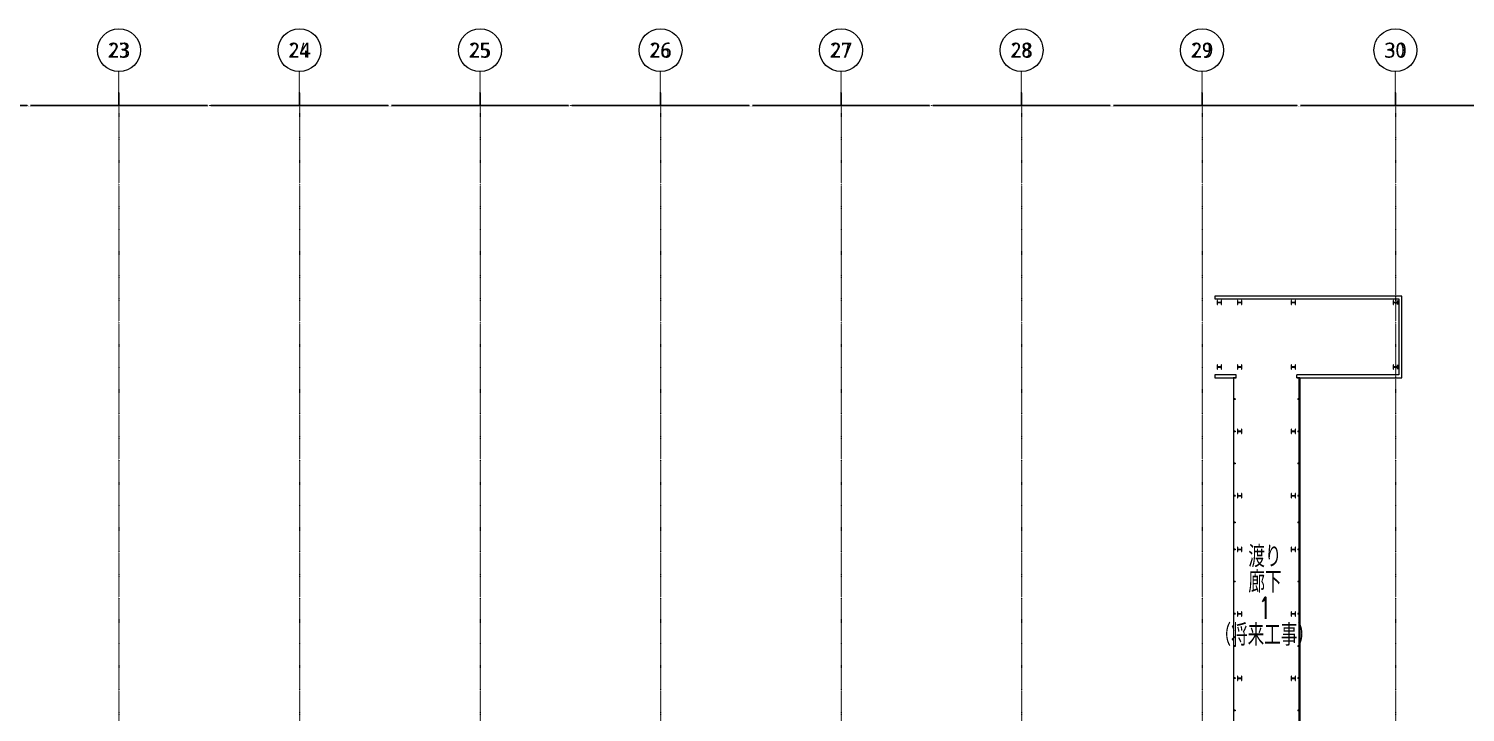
# Model space of a CAD drawing. Extents: x -32000 to 290600, y -29000 to 131250.
# Drawn here: x 189000 to 255849, y 99417 to 131250 of the extents above; entities that cross this region are included whole.
import ezdxf
from ezdxf.enums import TextEntityAlignment as Align

# ---------------------------------------------------------------- set-up
doc = ezdxf.new("R2010")
doc.units = 0
doc.header["$LTSCALE"] = 10
doc.linetypes.add('H12PL2$0$JJP_三點線', pattern=[0.9, 0.3, -0.15, 0, -0.15, 0, -0.15, 0, -0.15])
doc.linetypes.add('XFM7P20ICA$0$H12PL2$0$JJP_三點線', pattern=[0.9, 0.3, -0.15, 0, -0.15, 0, -0.15, 0, -0.15])
for name, color, linetype in [('H12PL2$0$A-DIM', 252, 'Continuous'), ('H12PL2$0$A-WALL-EX', 252, 'Continuous'), ('H12PL2$0$Door', 252, 'Continuous'), ('H12PL2$0$S-COL', 252, 'Continuous'), ('H12PL2$0$S-GRID', 252, 'Continuous'), ('XFM7P20ICA$0$H12PL2$0$A-DIM', 252, 'Continuous'), ('XFM7P20ICA$0$H12PL2$0$S-GRID', 252, 'Continuous'), ('XFM7P20ICA$0$TEXT2', 252, 'Continuous')]:
    doc.layers.add(name, color=color, linetype=linetype)
doc.styles.add('H12PL2$0$dim-txt', font='isocp.shx', dxfattribs={"width": 0.7, "bigfont": 'chineset.shx'})
doc.styles.add('H12PL2$0$Standard', font='', dxfattribs={"width": 0.8})
doc.styles.add('XFM7P20ICA$0$H12PL2$0$dim-txt', font='isocp.shx', dxfattribs={"width": 0.7, "bigfont": 'chineset.shx'})
doc.styles.add('XFM7P20ICA$0$H12PL2$0$Standard', font='isocp.shx', dxfattribs={"bigfont": 'chineset.shx'})
doc.styles.add('XFM7P20ICA$0$TEXT', font='romans.shx', dxfattribs={"width": 0.85, "bigfont": 'BIGFONT.shx'})
doc.styles.get('H12PL2$0$Standard').set_extended_font_data('Microsoft JhengHei')
doc.dimstyles.new('H12PL2$0$ARCH-dim-200MM', dxfattribs={"dimscale": 200, "dimtxt": 0.3, "dimasz": 0.1, "dimexe": 0.1, "dimexo": 0.1, "dimgap": 0.05, "dimtad": 1, "dimdec": 0, "dimlfac": 10, "dimrnd": 0.5, "dimdsep": 46, "dimtxsty": 'H12PL2$0$dim-txt', "dimblk": 'H12PL2$0$_Dot', "dimcen": 2, "dimclrd": 256, "dimclre": 256, "dimclrt": 256, "dimadec": 0, "dimazin": 0, "dimtfac": 1, "dimtix": 1, "dimtmove": 2, "dimatfit": 3, "dimldrblk": 'H12PL2$0$_OBLIQUE', "dimfxl": 1, "dimtvp": 1, "dimtolj": 1, "dimarcsym": 0})
doc.dimstyles.new('XFM7P20ICA$0$H12PL2$0$ARCH-dim-200MM', dxfattribs={"dimscale": 200, "dimtxt": 0.3, "dimasz": 0.1, "dimexe": 0.1, "dimexo": 0.1, "dimgap": 0.05, "dimtad": 1, "dimdec": 0, "dimlfac": 10, "dimrnd": 0.5, "dimdsep": 46, "dimtxsty": 'XFM7P20ICA$0$H12PL2$0$dim-txt', "dimblk": 'XFM7P20ICA$0$H12PL2$0$_Dot', "dimcen": 2, "dimclrd": 256, "dimclre": 256, "dimclrt": 256, "dimadec": 0, "dimazin": 0, "dimtfac": 1, "dimtix": 1, "dimtmove": 2, "dimatfit": 3, "dimldrblk": 'XFM7P20ICA$0$H12PL2$0$_OBLIQUE', "dimfxl": 1, "dimtvp": 1, "dimtolj": 1, "dimarcsym": 0})

# ---------------------------------------------------------------- blocks, each defined once
blk = doc.blocks.new('*D111')
at = {"layer": 'DEFPOINTS', "color": 0, "linetype": 'Continuous', "transparency": 16777216}
for p in [(184800, 128250), (193200, 128250), (193200, 127670)]:
    blk.add_point(p, dxfattribs=at)
at = {"layer": 'H12PL2$0$A-DIM', "linetype": 'Continuous', "lineweight": -2, "transparency": 16777216}
for p, q in [((184800, 128230), (184800, 127650)), ((193200, 128230), (193200, 127650)), ((184820, 127670), (188921, 127670)), ((193180, 127670), (189079, 127670))]:
    blk.add_line(p, q, dxfattribs=at)
at = {"layer": 'H12PL2$0$A-DIM', "linetype": 'Continuous', "lineweight": 0, "transparency": 16777216, "insert": (189000, 127670), "char_height": 60, "attachment_point": 5, "style": 'H12PL2$0$dim-txt'}
blk.add_mtext('\\A1;84000', dxfattribs=at)
blk = doc.blocks.new('H12PL2$0$_Dot')
blk = doc.blocks.new('H12PL2$0$_OBLIQUE')
at = {"color": 0, "linetype": 'ByBlock', "lineweight": -2}
blk.add_line((-0.5, -0.5), (0.5, 0.5), dxfattribs=at)
blk = doc.blocks.new('*D112')
at = {"layer": 'DEFPOINTS', "color": 0, "linetype": 'Continuous', "transparency": 16777216}
for p in [(193200, 128250), (201600, 128250), (201600, 127670)]:
    blk.add_point(p, dxfattribs=at)
at = {"layer": 'H12PL2$0$A-DIM', "linetype": 'Continuous', "lineweight": -2, "transparency": 16777216}
for p, q in [((193200, 128230), (193200, 127650)), ((201600, 128230), (201600, 127650)), ((193220, 127670), (197321, 127670)), ((201580, 127670), (197479, 127670))]:
    blk.add_line(p, q, dxfattribs=at)
at = {"layer": 'H12PL2$0$A-DIM', "linetype": 'Continuous', "lineweight": 0, "transparency": 16777216, "insert": (197400, 127670), "char_height": 60, "attachment_point": 5, "style": 'H12PL2$0$dim-txt'}
blk.add_mtext('\\A1;84000', dxfattribs=at)
blk = doc.blocks.new('*D113')
at = {"layer": 'DEFPOINTS', "color": 0, "linetype": 'Continuous', "transparency": 16777216}
for p in [(201600, 128250), (210000, 128250), (210000, 127670)]:
    blk.add_point(p, dxfattribs=at)
at = {"layer": 'H12PL2$0$A-DIM', "linetype": 'Continuous', "lineweight": -2, "transparency": 16777216}
for p, q in [((201600, 128230), (201600, 127650)), ((210000, 128230), (210000, 127650)), ((201620, 127670), (205721, 127670)), ((209980, 127670), (205879, 127670))]:
    blk.add_line(p, q, dxfattribs=at)
at = {"layer": 'H12PL2$0$A-DIM', "linetype": 'Continuous', "lineweight": 0, "transparency": 16777216, "insert": (205800, 127670), "char_height": 60, "attachment_point": 5, "style": 'H12PL2$0$dim-txt'}
blk.add_mtext('\\A1;84000', dxfattribs=at)
blk = doc.blocks.new('*D114')
at = {"layer": 'DEFPOINTS', "color": 0, "linetype": 'Continuous', "transparency": 16777216}
for p in [(210000, 128250), (218400, 128250), (218400, 127670)]:
    blk.add_point(p, dxfattribs=at)
at = {"layer": 'H12PL2$0$A-DIM', "linetype": 'Continuous', "lineweight": -2, "transparency": 16777216}
for p, q in [((210000, 128230), (210000, 127650)), ((218400, 128230), (218400, 127650)), ((210020, 127670), (214121, 127670)), ((218380, 127670), (214279, 127670))]:
    blk.add_line(p, q, dxfattribs=at)
at = {"layer": 'H12PL2$0$A-DIM', "linetype": 'Continuous', "lineweight": 0, "transparency": 16777216, "insert": (214200, 127670), "char_height": 60, "attachment_point": 5, "style": 'H12PL2$0$dim-txt'}
blk.add_mtext('\\A1;84000', dxfattribs=at)
blk = doc.blocks.new('*D115')
at = {"layer": 'DEFPOINTS', "color": 0, "linetype": 'Continuous', "transparency": 16777216}
for p in [(218400, 128250), (226800, 128250), (226800, 127670)]:
    blk.add_point(p, dxfattribs=at)
at = {"layer": 'H12PL2$0$A-DIM', "linetype": 'Continuous', "lineweight": -2, "transparency": 16777216}
for p, q in [((218400, 128230), (218400, 127650)), ((226800, 128230), (226800, 127650)), ((218420, 127670), (222521, 127670)), ((226780, 127670), (222679, 127670))]:
    blk.add_line(p, q, dxfattribs=at)
at = {"layer": 'H12PL2$0$A-DIM', "linetype": 'Continuous', "lineweight": 0, "transparency": 16777216, "insert": (222600, 127670), "char_height": 60, "attachment_point": 5, "style": 'H12PL2$0$dim-txt'}
blk.add_mtext('\\A1;84000', dxfattribs=at)
blk = doc.blocks.new('*D116')
at = {"layer": 'DEFPOINTS', "color": 0, "linetype": 'Continuous', "transparency": 16777216}
for p in [(226800, 128250), (235200, 128250), (235200, 127670)]:
    blk.add_point(p, dxfattribs=at)
at = {"layer": 'H12PL2$0$A-DIM', "linetype": 'Continuous', "lineweight": -2, "transparency": 16777216}
for p, q in [((226800, 128230), (226800, 127650)), ((235200, 128230), (235200, 127650)), ((226820, 127670), (230921, 127670)), ((235180, 127670), (231079, 127670))]:
    blk.add_line(p, q, dxfattribs=at)
at = {"layer": 'H12PL2$0$A-DIM', "linetype": 'Continuous', "lineweight": 0, "transparency": 16777216, "insert": (231000, 127670), "char_height": 60, "attachment_point": 5, "style": 'H12PL2$0$dim-txt'}
blk.add_mtext('\\A1;84000', dxfattribs=at)
blk = doc.blocks.new('*D117')
at = {"layer": 'DEFPOINTS', "color": 0, "linetype": 'Continuous', "transparency": 16777216}
for p in [(235200, 128250), (243600, 128250), (243600, 127670)]:
    blk.add_point(p, dxfattribs=at)
at = {"layer": 'H12PL2$0$A-DIM', "linetype": 'Continuous', "lineweight": -2, "transparency": 16777216}
for p, q in [((235200, 128230), (235200, 127650)), ((243600, 128230), (243600, 127650)), ((235220, 127670), (239321, 127670)), ((243580, 127670), (239479, 127670))]:
    blk.add_line(p, q, dxfattribs=at)
at = {"layer": 'H12PL2$0$A-DIM', "linetype": 'Continuous', "lineweight": 0, "transparency": 16777216, "insert": (239400, 127670), "char_height": 60, "attachment_point": 5, "style": 'H12PL2$0$dim-txt'}
blk.add_mtext('\\A1;84000', dxfattribs=at)
blk = doc.blocks.new('*D118')
at = {"layer": 'DEFPOINTS', "color": 0, "linetype": 'Continuous', "transparency": 16777216}
for p in [(243600, 128250), (252600, 128250), (252600, 127670)]:
    blk.add_point(p, dxfattribs=at)
at = {"layer": 'H12PL2$0$A-DIM', "linetype": 'Continuous', "lineweight": -2, "transparency": 16777216}
for p, q in [((243600, 128230), (243600, 127650)), ((252600, 128230), (252600, 127650)), ((243620, 127670), (248022, 127670)), ((252580, 127670), (248178, 127670))]:
    blk.add_line(p, q, dxfattribs=at)
at = {"layer": 'H12PL2$0$A-DIM', "linetype": 'Continuous', "lineweight": 0, "transparency": 16777216, "insert": (248100, 127670), "char_height": 60, "attachment_point": 5, "style": 'H12PL2$0$dim-txt'}
blk.add_mtext('\\A1;90000', dxfattribs=at)
blk = doc.blocks.new('*D119')
at = {"layer": 'DEFPOINTS', "color": 0, "linetype": 'Continuous', "transparency": 16777216}
for p in [(252600, 128250), (261600, 128250), (261600, 127670)]:
    blk.add_point(p, dxfattribs=at)
at = {"layer": 'H12PL2$0$A-DIM', "linetype": 'Continuous', "lineweight": -2, "transparency": 16777216}
for p, q in [((252600, 128230), (252600, 127650)), ((261600, 128230), (261600, 127650)), ((252620, 127670), (257022, 127670)), ((261580, 127670), (257178, 127670))]:
    blk.add_line(p, q, dxfattribs=at)
at = {"layer": 'H12PL2$0$A-DIM', "linetype": 'Continuous', "lineweight": 0, "transparency": 16777216, "insert": (257100, 127670), "char_height": 60, "attachment_point": 5, "style": 'H12PL2$0$dim-txt'}
blk.add_mtext('\\A1;90000', dxfattribs=at)
blk = doc.blocks.new('*D472')
at = {"layer": 'DEFPOINTS', "color": 0, "linetype": 'Continuous', "transparency": 16777216}
for p in [(184800, 128250), (193200, 128250), (193200, 127670)]:
    blk.add_point(p, dxfattribs=at)
at = {"layer": 'XFM7P20ICA$0$H12PL2$0$A-DIM', "linetype": 'Continuous', "lineweight": -2, "transparency": 16777216}
for p, q in [((184800, 128230), (184800, 127650)), ((193200, 128230), (193200, 127650)), ((184820, 127670), (188921, 127670)), ((193180, 127670), (189079, 127670))]:
    blk.add_line(p, q, dxfattribs=at)
at = {"layer": 'XFM7P20ICA$0$H12PL2$0$A-DIM', "linetype": 'Continuous', "lineweight": 0, "transparency": 16777216, "insert": (189000, 127670), "char_height": 60, "attachment_point": 5, "style": 'XFM7P20ICA$0$H12PL2$0$dim-txt'}
blk.add_mtext('\\A1;84000', dxfattribs=at)
blk = doc.blocks.new('XFM7P20ICA$0$H12PL2$0$_Dot')
blk = doc.blocks.new('XFM7P20ICA$0$H12PL2$0$_OBLIQUE')
at = {"color": 0, "linetype": 'ByBlock', "lineweight": -2}
blk.add_line((-0.5, -0.5), (0.5, 0.5), dxfattribs=at)
blk = doc.blocks.new('*D473')
at = {"layer": 'DEFPOINTS', "color": 0, "linetype": 'Continuous', "transparency": 16777216}
for p in [(193200, 128250), (201600, 128250), (201600, 127670)]:
    blk.add_point(p, dxfattribs=at)
at = {"layer": 'XFM7P20ICA$0$H12PL2$0$A-DIM', "linetype": 'Continuous', "lineweight": -2, "transparency": 16777216}
for p, q in [((193200, 128230), (193200, 127650)), ((201600, 128230), (201600, 127650)), ((193220, 127670), (197321, 127670)), ((201580, 127670), (197479, 127670))]:
    blk.add_line(p, q, dxfattribs=at)
at = {"layer": 'XFM7P20ICA$0$H12PL2$0$A-DIM', "linetype": 'Continuous', "lineweight": 0, "transparency": 16777216, "insert": (197400, 127670), "char_height": 60, "attachment_point": 5, "style": 'XFM7P20ICA$0$H12PL2$0$dim-txt'}
blk.add_mtext('\\A1;84000', dxfattribs=at)
blk = doc.blocks.new('*D474')
at = {"layer": 'DEFPOINTS', "color": 0, "linetype": 'Continuous', "transparency": 16777216}
for p in [(201600, 128250), (210000, 128250), (210000, 127670)]:
    blk.add_point(p, dxfattribs=at)
at = {"layer": 'XFM7P20ICA$0$H12PL2$0$A-DIM', "linetype": 'Continuous', "lineweight": -2, "transparency": 16777216}
for p, q in [((201600, 128230), (201600, 127650)), ((210000, 128230), (210000, 127650)), ((201620, 127670), (205721, 127670)), ((209980, 127670), (205879, 127670))]:
    blk.add_line(p, q, dxfattribs=at)
at = {"layer": 'XFM7P20ICA$0$H12PL2$0$A-DIM', "linetype": 'Continuous', "lineweight": 0, "transparency": 16777216, "insert": (205800, 127670), "char_height": 60, "attachment_point": 5, "style": 'XFM7P20ICA$0$H12PL2$0$dim-txt'}
blk.add_mtext('\\A1;84000', dxfattribs=at)
blk = doc.blocks.new('*D475')
at = {"layer": 'DEFPOINTS', "color": 0, "linetype": 'Continuous', "transparency": 16777216}
for p in [(210000, 128250), (218400, 128250), (218400, 127670)]:
    blk.add_point(p, dxfattribs=at)
at = {"layer": 'XFM7P20ICA$0$H12PL2$0$A-DIM', "linetype": 'Continuous', "lineweight": -2, "transparency": 16777216}
for p, q in [((210000, 128230), (210000, 127650)), ((218400, 128230), (218400, 127650)), ((210020, 127670), (214121, 127670)), ((218380, 127670), (214279, 127670))]:
    blk.add_line(p, q, dxfattribs=at)
at = {"layer": 'XFM7P20ICA$0$H12PL2$0$A-DIM', "linetype": 'Continuous', "lineweight": 0, "transparency": 16777216, "insert": (214200, 127670), "char_height": 60, "attachment_point": 5, "style": 'XFM7P20ICA$0$H12PL2$0$dim-txt'}
blk.add_mtext('\\A1;84000', dxfattribs=at)
blk = doc.blocks.new('*D476')
at = {"layer": 'DEFPOINTS', "color": 0, "linetype": 'Continuous', "transparency": 16777216}
for p in [(218400, 128250), (226800, 128250), (226800, 127670)]:
    blk.add_point(p, dxfattribs=at)
at = {"layer": 'XFM7P20ICA$0$H12PL2$0$A-DIM', "linetype": 'Continuous', "lineweight": -2, "transparency": 16777216}
for p, q in [((218400, 128230), (218400, 127650)), ((226800, 128230), (226800, 127650)), ((218420, 127670), (222521, 127670)), ((226780, 127670), (222679, 127670))]:
    blk.add_line(p, q, dxfattribs=at)
at = {"layer": 'XFM7P20ICA$0$H12PL2$0$A-DIM', "linetype": 'Continuous', "lineweight": 0, "transparency": 16777216, "insert": (222600, 127670), "char_height": 60, "attachment_point": 5, "style": 'XFM7P20ICA$0$H12PL2$0$dim-txt'}
blk.add_mtext('\\A1;84000', dxfattribs=at)
blk = doc.blocks.new('*D477')
at = {"layer": 'DEFPOINTS', "color": 0, "linetype": 'Continuous', "transparency": 16777216}
for p in [(226800, 128250), (235200, 128250), (235200, 127670)]:
    blk.add_point(p, dxfattribs=at)
at = {"layer": 'XFM7P20ICA$0$H12PL2$0$A-DIM', "linetype": 'Continuous', "lineweight": -2, "transparency": 16777216}
for p, q in [((226800, 128230), (226800, 127650)), ((235200, 128230), (235200, 127650)), ((226820, 127670), (230921, 127670)), ((235180, 127670), (231079, 127670))]:
    blk.add_line(p, q, dxfattribs=at)
at = {"layer": 'XFM7P20ICA$0$H12PL2$0$A-DIM', "linetype": 'Continuous', "lineweight": 0, "transparency": 16777216, "insert": (231000, 127670), "char_height": 60, "attachment_point": 5, "style": 'XFM7P20ICA$0$H12PL2$0$dim-txt'}
blk.add_mtext('\\A1;84000', dxfattribs=at)
blk = doc.blocks.new('*D478')
at = {"layer": 'DEFPOINTS', "color": 0, "linetype": 'Continuous', "transparency": 16777216}
for p in [(235200, 128250), (243600, 128250), (243600, 127670)]:
    blk.add_point(p, dxfattribs=at)
at = {"layer": 'XFM7P20ICA$0$H12PL2$0$A-DIM', "linetype": 'Continuous', "lineweight": -2, "transparency": 16777216}
for p, q in [((235200, 128230), (235200, 127650)), ((243600, 128230), (243600, 127650)), ((235220, 127670), (239321, 127670)), ((243580, 127670), (239479, 127670))]:
    blk.add_line(p, q, dxfattribs=at)
at = {"layer": 'XFM7P20ICA$0$H12PL2$0$A-DIM', "linetype": 'Continuous', "lineweight": 0, "transparency": 16777216, "insert": (239400, 127670), "char_height": 60, "attachment_point": 5, "style": 'XFM7P20ICA$0$H12PL2$0$dim-txt'}
blk.add_mtext('\\A1;84000', dxfattribs=at)
blk = doc.blocks.new('*D479')
at = {"layer": 'DEFPOINTS', "color": 0, "linetype": 'Continuous', "transparency": 16777216}
for p in [(243600, 128250), (252600, 128250), (252600, 127670)]:
    blk.add_point(p, dxfattribs=at)
at = {"layer": 'XFM7P20ICA$0$H12PL2$0$A-DIM', "linetype": 'Continuous', "lineweight": -2, "transparency": 16777216}
for p, q in [((243600, 128230), (243600, 127650)), ((252600, 128230), (252600, 127650)), ((243620, 127670), (248022, 127670)), ((252580, 127670), (248178, 127670))]:
    blk.add_line(p, q, dxfattribs=at)
at = {"layer": 'XFM7P20ICA$0$H12PL2$0$A-DIM', "linetype": 'Continuous', "lineweight": 0, "transparency": 16777216, "insert": (248100, 127670), "char_height": 60, "attachment_point": 5, "style": 'XFM7P20ICA$0$H12PL2$0$dim-txt'}
blk.add_mtext('\\A1;90000', dxfattribs=at)
blk = doc.blocks.new('*D480')
at = {"layer": 'DEFPOINTS', "color": 0, "linetype": 'Continuous', "transparency": 16777216}
for p in [(252600, 128250), (261600, 128250), (261600, 127670)]:
    blk.add_point(p, dxfattribs=at)
at = {"layer": 'XFM7P20ICA$0$H12PL2$0$A-DIM', "linetype": 'Continuous', "lineweight": -2, "transparency": 16777216}
for p, q in [((252600, 128230), (252600, 127650)), ((261600, 128230), (261600, 127650)), ((252620, 127670), (257022, 127670)), ((261580, 127670), (257178, 127670))]:
    blk.add_line(p, q, dxfattribs=at)
at = {"layer": 'XFM7P20ICA$0$H12PL2$0$A-DIM', "linetype": 'Continuous', "lineweight": 0, "transparency": 16777216, "insert": (257100, 127670), "char_height": 60, "attachment_point": 5, "style": 'XFM7P20ICA$0$H12PL2$0$dim-txt'}
blk.add_mtext('\\A1;90000', dxfattribs=at)
blk = doc.blocks.new('H12PL2')
at = {"layer": 'H12PL2$0$A-WALL-EX', "lineweight": 0}
for p, q in [((245050, 115000), (245185, 115000)), ((245050, 115000), (245050, 114970)), ((245150, 115000), (245050, 115000)), ((245060, 114985), (245060, 114970)), ((245080, 114985), (245060, 114985)), ((245080, 114985), (245080, 114970)), ((245150, 115000), (245150, 114970)), ((248150, 115000), (248015, 115000)), ((248050, 115000), (248050, 114970)), ((248150, 115000), (248050, 115000)), ((248120, 114985), (248120, 114970)), ((248140, 114985), (248120, 114985)), ((248140, 114985), (248140, 114970)), ((248150, 115000), (248150, 114970)), ((245060, 114970), (245050, 114970)), ((245150, 114970), (245080, 114970)), ((248120, 114970), (248050, 114970)), ((248150, 114970), (248140, 114970)), ((245070, 114015), (245070, 113985)), ((245140, 114015), (245070, 114015)), ((245140, 113985), (245070, 113985)), ((245140, 114015), (245140, 113985)), ((248060, 114015), (248060, 113985)), ((248130, 114015), (248060, 114015)), ((248130, 113985), (248060, 113985)), ((248130, 114015), (248130, 113985)), ((245070, 112515), (245070, 112485)), ((245140, 112515), (245070, 112515)), ((245140, 112485), (245070, 112485)), ((245140, 112515), (245140, 112485)), ((248060, 112515), (248060, 112485)), ((248130, 112515), (248060, 112515)), ((248130, 112485), (248060, 112485)), ((248130, 112515), (248130, 112485)), ((245070, 111015), (245070, 110985)), ((245140, 111015), (245070, 111015)), ((245140, 110985), (245070, 110985)), ((245140, 111015), (245140, 110985)), ((248060, 111015), (248060, 110985)), ((248130, 111015), (248060, 111015)), ((248130, 110985), (248060, 110985)), ((248130, 111015), (248130, 110985)), ((245070, 109515), (245070, 109485)), ((245140, 109515), (245070, 109515)), ((245140, 109485), (245070, 109485)), ((245140, 109515), (245140, 109485)), ((248060, 109515), (248060, 109485)), ((248130, 109515), (248060, 109515)), ((248130, 109485), (248060, 109485)), ((248130, 109515), (248130, 109485)), ((245070, 108265), (245070, 108235)), ((245140, 108265), (245070, 108265)), ((245140, 108235), (245070, 108235)), ((245140, 108265), (245140, 108235)), ((248060, 108265), (248060, 108235)), ((248130, 108265), (248060, 108265)), ((248130, 108235), (248060, 108235)), ((248130, 108265), (248130, 108235)), ((245070, 107015), (245070, 106985)), ((245140, 107015), (245070, 107015)), ((245140, 106985), (245070, 106985)), ((245140, 107015), (245140, 106985)), ((248060, 107015), (248060, 106985)), ((248130, 107015), (248060, 107015)), ((248130, 106985), (248060, 106985)), ((248130, 107015), (248130, 106985)), ((245070, 105515), (245070, 105485)), ((245140, 105515), (245070, 105515)), ((245140, 105485), (245070, 105485)), ((245140, 105515), (245140, 105485)), ((248060, 105515), (248060, 105485)), ((248130, 105515), (248060, 105515)), ((248130, 105485), (248060, 105485)), ((248130, 105515), (248130, 105485)), ((245070, 104015), (245070, 103985)), ((245140, 104015), (245070, 104015)), ((245140, 103985), (245070, 103985)), ((245140, 104015), (245140, 103985)), ((248060, 104015), (248060, 103985)), ((248130, 104015), (248060, 104015)), ((248130, 103985), (248060, 103985)), ((248130, 104015), (248130, 103985)), ((245070, 102515), (245070, 102485)), ((245140, 102515), (245070, 102515)), ((245140, 102485), (245070, 102485)), ((245140, 102515), (245140, 102485)), ((248060, 102515), (248060, 102485)), ((248130, 102515), (248060, 102515)), ((248130, 102485), (248060, 102485)), ((248130, 102515), (248130, 102485)), ((245070, 101015), (245070, 100985)), ((245140, 101015), (245070, 101015)), ((245140, 100985), (245070, 100985)), ((245140, 101015), (245140, 100985)), ((248060, 101015), (248060, 100985)), ((248130, 101015), (248060, 101015)), ((248130, 100985), (248060, 100985)), ((248130, 101015), (248130, 100985)), ((245070, 99515), (245070, 99485)), ((245140, 99515), (245070, 99515)), ((245140, 99485), (245070, 99485)), ((245140, 99515), (245140, 99485)), ((248060, 99515), (248060, 99485)), ((248130, 99515), (248060, 99515)), ((248130, 99485), (248060, 99485)), ((248130, 99515), (248130, 99485))]:
    blk.add_line(p, q, dxfattribs=at)
at = {"layer": 'H12PL2$0$A-WALL-EX', "lineweight": 0, "flags": 128}
for points in [[(252765, 118800), (244200, 118800)], [(244200, 118800), (244200, 118665)], [(244200, 118665), (252765, 118665)], [(252900, 118800), (252765, 118800)], [(252765, 118665), (252765, 115135)], [(252900, 115135), (252900, 118800)], [(245185, 115135), (244200, 115135)], [(244200, 115135), (244200, 115000)], [(244200, 115000), (245185, 115000)], [(245185, 115000), (245185, 115135)], [(252765, 115135), (248015, 115135)], [(248015, 115000), (248015, 115135)], [(248015, 115000), (252900, 115000)], [(248150, 115000), (248150, 90250)], [(252900, 115000), (252900, 115135)]]:
    blk.add_lwpolyline(points, dxfattribs=at)
for points in [[(245060, 114010), (245080, 114010), (245080, 115000), (245060, 115000)], [(248140, 114010), (248120, 114010), (248120, 115000), (248140, 115000)], [(245060, 112510), (245080, 112510), (245080, 113990), (245060, 113990)], [(248140, 112510), (248120, 112510), (248120, 113990), (248140, 113990)], [(245060, 111010), (245080, 111010), (245080, 112490), (245060, 112490)], [(248140, 111010), (248120, 111010), (248120, 112490), (248140, 112490)], [(245060, 109510), (245080, 109510), (245080, 110990), (245060, 110990)], [(248140, 109510), (248120, 109510), (248120, 110990), (248140, 110990)], [(245060, 108260), (245080, 108260), (245080, 109490), (245060, 109490)], [(248140, 108260), (248120, 108260), (248120, 109490), (248140, 109490)], [(245060, 107010), (245080, 107010), (245080, 108240), (245060, 108240)], [(248140, 107010), (248120, 107010), (248120, 108240), (248140, 108240)], [(245060, 105510), (245080, 105510), (245080, 106990), (245060, 106990)], [(248140, 105510), (248120, 105510), (248120, 106990), (248140, 106990)], [(245060, 104010), (245080, 104010), (245080, 105490), (245060, 105490)], [(248140, 104010), (248120, 104010), (248120, 105490), (248140, 105490)], [(245060, 102510), (245080, 102510), (245080, 103990), (245060, 103990)], [(248140, 102510), (248120, 102510), (248120, 103990), (248140, 103990)], [(245060, 101010), (245080, 101010), (245080, 102490), (245060, 102490)], [(248140, 101010), (248120, 101010), (248120, 102490), (248140, 102490)], [(245060, 99510), (245080, 99510), (245080, 100990), (245060, 100990)], [(248140, 99510), (248120, 99510), (248120, 100990), (248140, 100990)], [(245060, 98010), (245080, 98010), (245080, 99490), (245060, 99490)], [(248140, 98010), (248120, 98010), (248120, 99490), (248140, 99490)]]:
    blk.add_lwpolyline(points, close=True, dxfattribs=at)
at = {"layer": 'H12PL2$0$Door', "lineweight": 0}
for p, q in [((245050, 115000), (245185, 115000)), ((248150, 115000), (248015, 115000))]:
    blk.add_line(p, q, dxfattribs=at)
at = {"layer": 'H12PL2$0$S-COL', "lineweight": 0, "flags": 128}
for points in [[(244500, 118600), (244488, 118600), (244488, 118504), (244312, 118504), (244312, 118600), (244300, 118600), (244300, 118400), (244312, 118400), (244312, 118496), (244488, 118496), (244488, 118400), (244500, 118400)], [(245450, 118600), (245438, 118600), (245438, 118504), (245262, 118504), (245262, 118600), (245250, 118600), (245250, 118400), (245262, 118400), (245262, 118496), (245438, 118496), (245438, 118400), (245450, 118400)], [(247950, 118600), (247938, 118600), (247938, 118504), (247762, 118504), (247762, 118600), (247750, 118600), (247750, 118400), (247762, 118400), (247762, 118496), (247938, 118496), (247938, 118400), (247950, 118400)], [(252700, 118600), (252688, 118600), (252688, 118504), (252512, 118504), (252512, 118600), (252500, 118600), (252500, 118400), (252512, 118400), (252512, 118496), (252688, 118496), (252688, 118400), (252700, 118400)], [(244500, 115600), (244488, 115600), (244488, 115504), (244312, 115504), (244312, 115600), (244300, 115600), (244300, 115400), (244312, 115400), (244312, 115496), (244488, 115496), (244488, 115400), (244500, 115400)], [(245450, 115600), (245438, 115600), (245438, 115504), (245262, 115504), (245262, 115600), (245250, 115600), (245250, 115400), (245262, 115400), (245262, 115496), (245438, 115496), (245438, 115400), (245450, 115400)], [(247950, 115600), (247938, 115600), (247938, 115504), (247762, 115504), (247762, 115600), (247750, 115600), (247750, 115400), (247762, 115400), (247762, 115496), (247938, 115496), (247938, 115400), (247950, 115400)], [(252700, 115600), (252688, 115600), (252688, 115504), (252512, 115504), (252512, 115600), (252500, 115600), (252500, 115400), (252512, 115400), (252512, 115496), (252688, 115496), (252688, 115400), (252700, 115400)], [(245450, 112600), (245438, 112600), (245438, 112504), (245262, 112504), (245262, 112600), (245250, 112600), (245250, 112400), (245262, 112400), (245262, 112496), (245438, 112496), (245438, 112400), (245450, 112400)], [(247950, 112600), (247938, 112600), (247938, 112504), (247762, 112504), (247762, 112600), (247750, 112600), (247750, 112400), (247762, 112400), (247762, 112496), (247938, 112496), (247938, 112400), (247950, 112400)], [(245450, 109600), (245438, 109600), (245438, 109504), (245262, 109504), (245262, 109600), (245250, 109600), (245250, 109400), (245262, 109400), (245262, 109496), (245438, 109496), (245438, 109400), (245450, 109400)], [(247950, 109600), (247938, 109600), (247938, 109504), (247762, 109504), (247762, 109600), (247750, 109600), (247750, 109400), (247762, 109400), (247762, 109496), (247938, 109496), (247938, 109400), (247950, 109400)], [(245450, 107100), (245438, 107100), (245438, 107004), (245262, 107004), (245262, 107100), (245250, 107100), (245250, 106900), (245262, 106900), (245262, 106996), (245438, 106996), (245438, 106900), (245450, 106900)], [(247950, 107100), (247938, 107100), (247938, 107004), (247762, 107004), (247762, 107100), (247750, 107100), (247750, 106900), (247762, 106900), (247762, 106996), (247938, 106996), (247938, 106900), (247950, 106900)], [(245450, 104100), (245438, 104100), (245438, 104004), (245262, 104004), (245262, 104100), (245250, 104100), (245250, 103900), (245262, 103900), (245262, 103996), (245438, 103996), (245438, 103900), (245450, 103900)], [(247950, 104100), (247938, 104100), (247938, 104004), (247762, 104004), (247762, 104100), (247750, 104100), (247750, 103900), (247762, 103900), (247762, 103996), (247938, 103996), (247938, 103900), (247950, 103900)], [(245450, 101100), (245438, 101100), (245438, 101004), (245262, 101004), (245262, 101100), (245250, 101100), (245250, 100900), (245262, 100900), (245262, 100996), (245438, 100996), (245438, 100900), (245450, 100900)], [(247950, 101100), (247938, 101100), (247938, 101004), (247762, 101004), (247762, 101100), (247750, 101100), (247750, 100900), (247762, 100900), (247762, 100996), (247938, 100996), (247938, 100900), (247950, 100900)]]:
    blk.add_lwpolyline(points, close=True, dxfattribs=at)
at = {"layer": 'H12PL2$0$S-GRID', "linetype": 'H12PL2$0$JJP_三點線', "lineweight": 0}
for p, q in [((193200, 128250), (193200, 129250)), ((201600, 128250), (201600, 129250)), ((210000, 128250), (210000, 129250)), ((218400, 128250), (218400, 129250)), ((226800, 128250), (226800, 129250)), ((235200, 128250), (235200, 129250)), ((243600, 128250), (243600, 129250)), ((252600, 128250), (252600, 129250)), ((193200, 128250), (193200, -28000)), ((201600, 128250), (201600, -28000)), ((210000, 128250), (210000, -28000)), ((218400, 128250), (218400, -28000)), ((226800, 128250), (226800, -28000)), ((235200, 128250), (235200, -28000)), ((243600, 128250), (243600, -28000)), ((252600, 128250), (252600, -28000))]:
    blk.add_line(p, q, dxfattribs=at)
at = {"layer": 'H12PL2$0$S-GRID', "lineweight": 0}
for centre in [(193200, 130250), (201600, 130250), (210000, 130250), (218400, 130250), (226800, 130250), (235200, 130250), (243600, 130250), (252600, 130250)]:
    blk.add_circle(centre, 1000, dxfattribs=at)
at = {"layer": 'H12PL2$0$S-GRID', "linetype": 'H12PL2$0$JJP_三點線', "lineweight": 0}
for p in [(193200, 128250), (193200, 128250), (201600, 128250), (201600, 128250), (210000, 128250), (210000, 128250), (218400, 128250), (218400, 128250), (226800, 128250), (226800, 128250), (235200, 128250), (235200, 128250), (243600, 128250), (243600, 128250), (252600, 128250), (252600, 128250)]:
    blk.add_point(p, dxfattribs=at)
at = {"layer": 'H12PL2$0$S-GRID', "style": 'H12PL2$0$Standard'}
for s, p in [('23', (193200, 130600)), ('24', (201600, 130600)), ('25', (210000, 130600)), ('26', (218400, 130600)), ('27', (226800, 130600)), ('28', (235200, 130600)), ('29', (243600, 130600)), ('30', (252600, 130600))]:
    blk.add_text(s, height=700, dxfattribs=at).set_placement(p, align=Align.TOP_CENTER)
at = {"layer": 'H12PL2$0$A-DIM', "linetype": 'Continuous', "lineweight": 0}
for base, p1, p2, picture, middle in [((193200, 127670), (184800, 128250), (193200, 128250), '*D111', (189000, 127670)), ((201600, 127670), (193200, 128250), (201600, 128250), '*D112', (197400, 127670)), ((210000, 127670), (201600, 128250), (210000, 128250), '*D113', (205800, 127670)), ((218400, 127670), (210000, 128250), (218400, 128250), '*D114', (214200, 127670)), ((226800, 127670), (218400, 128250), (226800, 128250), '*D115', (222600, 127670)), ((235200, 127670), (226800, 128250), (235200, 128250), '*D116', (231000, 127670)), ((243600, 127670), (235200, 128250), (243600, 128250), '*D117', (239400, 127670)), ((252600, 127670), (243600, 128250), (252600, 128250), '*D118', (248100, 127670)), ((261600, 127670), (252600, 128250), (261600, 128250), '*D119', (257100, 127670))]:
    dim = blk.add_linear_dim(base=base, p1=p1, p2=p2, dimstyle='H12PL2$0$ARCH-dim-200MM', dxfattribs=at)
    dim.commit()
    dim.dimension.update_dxf_attribs({"geometry": picture, "text_midpoint": middle, "dimtype": 128})
blk = doc.blocks.new('XFM7P20ICA$0$H12PL2')
at = {"layer": 'XFM7P20ICA$0$H12PL2$0$S-GRID', "linetype": 'XFM7P20ICA$0$H12PL2$0$JJP_三點線', "lineweight": 0}
for p, q in [((193200, 128250), (193200, 129250)), ((201600, 128250), (201600, 129250)), ((210000, 128250), (210000, 129250)), ((218400, 128250), (218400, 129250)), ((226800, 128250), (226800, 129250)), ((235200, 128250), (235200, 129250)), ((243600, 128250), (243600, 129250)), ((252600, 128250), (252600, 129250)), ((193200, 128250), (193200, -28000)), ((201600, 128250), (201600, -28000)), ((210000, 128250), (210000, -28000)), ((218400, 128250), (218400, -28000)), ((226800, 128250), (226800, -28000)), ((235200, 128250), (235200, -28000)), ((243600, 128250), (243600, -28000)), ((252600, 128250), (252600, -28000))]:
    blk.add_line(p, q, dxfattribs=at)
at = {"layer": 'XFM7P20ICA$0$H12PL2$0$S-GRID', "lineweight": 0}
for centre in [(193200, 130250), (201600, 130250), (210000, 130250), (218400, 130250), (226800, 130250), (235200, 130250), (243600, 130250), (252600, 130250)]:
    blk.add_circle(centre, 1000, dxfattribs=at)
at = {"layer": 'XFM7P20ICA$0$H12PL2$0$S-GRID', "linetype": 'XFM7P20ICA$0$H12PL2$0$JJP_三點線', "lineweight": 0}
for p in [(193200, 128250), (193200, 128250), (201600, 128250), (201600, 128250), (210000, 128250), (210000, 128250), (218400, 128250), (218400, 128250), (226800, 128250), (226800, 128250), (235200, 128250), (235200, 128250), (243600, 128250), (243600, 128250), (252600, 128250), (252600, 128250)]:
    blk.add_point(p, dxfattribs=at)
at = {"layer": 'XFM7P20ICA$0$H12PL2$0$S-GRID', "style": 'XFM7P20ICA$0$H12PL2$0$Standard'}
for s, p in [('23', (193200, 130600)), ('24', (201600, 130600)), ('25', (210000, 130600)), ('26', (218400, 130600)), ('27', (226800, 130600)), ('28', (235200, 130600)), ('29', (243600, 130600)), ('30', (252600, 130600))]:
    blk.add_text(s, height=700, dxfattribs=at).set_placement(p, align=Align.TOP_CENTER)
at = {"layer": 'XFM7P20ICA$0$H12PL2$0$A-DIM', "linetype": 'Continuous', "lineweight": 0}
for base, p1, p2, picture, middle in [((193200, 127670), (184800, 128250), (193200, 128250), '*D472', (189000, 127670)), ((201600, 127670), (193200, 128250), (201600, 128250), '*D473', (197400, 127670)), ((210000, 127670), (201600, 128250), (210000, 128250), '*D474', (205800, 127670)), ((218400, 127670), (210000, 128250), (218400, 128250), '*D475', (214200, 127670)), ((226800, 127670), (218400, 128250), (226800, 128250), '*D476', (222600, 127670)), ((235200, 127670), (226800, 128250), (235200, 128250), '*D477', (231000, 127670)), ((243600, 127670), (235200, 128250), (243600, 128250), '*D478', (239400, 127670)), ((252600, 127670), (243600, 128250), (252600, 128250), '*D479', (248100, 127670)), ((261600, 127670), (252600, 128250), (261600, 128250), '*D480', (257100, 127670))]:
    dim = blk.add_linear_dim(base=base, p1=p1, p2=p2, dimstyle='XFM7P20ICA$0$H12PL2$0$ARCH-dim-200MM', dxfattribs=at)
    dim.commit()
    dim.dimension.update_dxf_attribs({"geometry": picture, "text_midpoint": middle, "dimtype": 128})
blk = doc.blocks.new('XFM7P20ICA')
blk.add_blockref('XFM7P20ICA$0$H12PL2', (0, 0))
at = {"layer": 'XFM7P20ICA$0$TEXT2', "style": 'XFM7P20ICA$0$TEXT', "width": 0.7}
for s, p in [('渡り', (246526.43985, 106671.25085)), ('廊下', (246526.43985, 105483.14531)), ('1', (246526.43985, 104271.25085))]:
    blk.add_text(s, height=1000, dxfattribs=at).set_placement(p, align=Align.MIDDLE_CENTER)
blk.add_text('（将来工事）', height=1000, dxfattribs=at).set_placement((244184.15623, 103018.05363), align=Align.MIDDLE_LEFT)

msp = doc.modelspace()

# ---------------------------------------------------------------- block references
for name in ['H12PL2', 'XFM7P20ICA']:
    msp.add_blockref(name, (0, 0))

doc.saveas('drawing.dxf')
